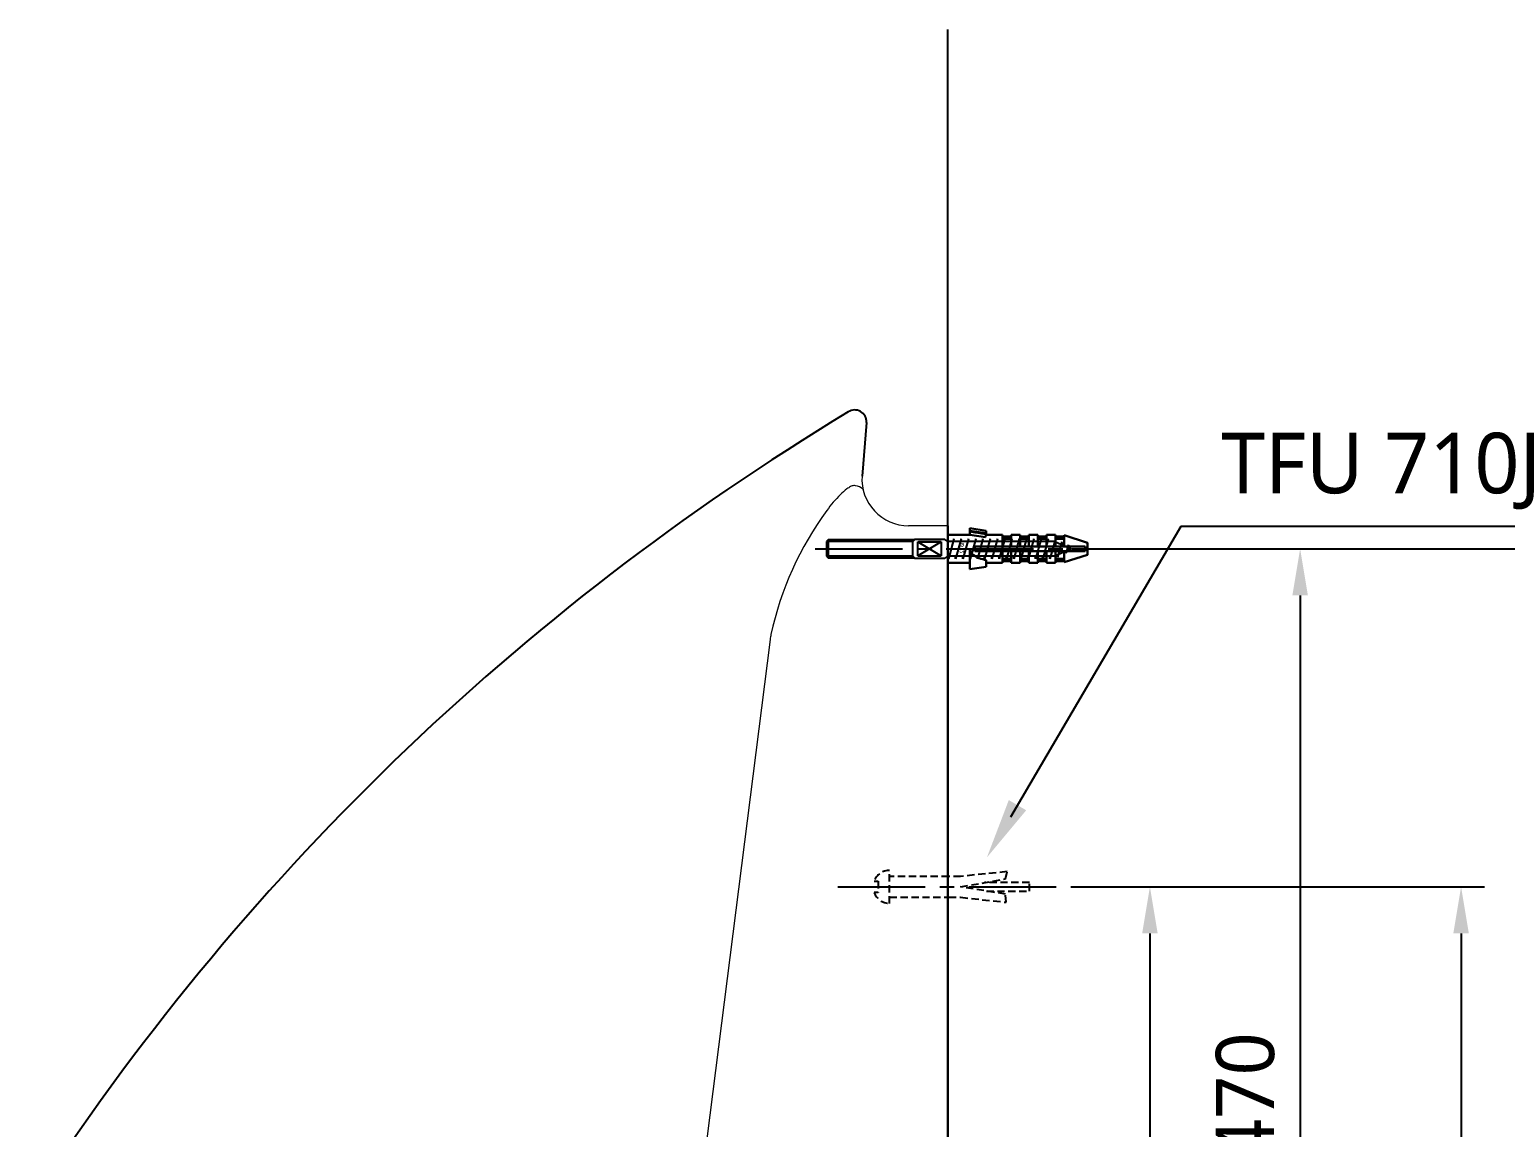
# Model space of a CAD drawing. Extents: x 3469 to 6569, y 70 to 2170.
# Drawn here: x 5415 to 6049, y 845 to 1317 of the extents above; entities that cross this region are included whole.
import ezdxf

# ---------------------------------------------------------------- set-up
doc = ezdxf.new("R2010")
doc.units = 0
doc.header["$LTSCALE"] = 500
doc.header["$MEASUREMENT"] = 0
for name, pattern in [('0.15mmDimensionLine', [0]), ('0.30mmSolid', [0]), ('CENTER2', [1.125, 0.75, -0.125, 0.125, -0.125]), ('HIDDEN2', [0.1875, 0.125, -0.0625])]:
    doc.linetypes.add(name, pattern=pattern)
doc.layers.get('0').update_dxf_attribs({"linetype": 'CONTINUOUS'})
doc.layers.get('DEFPOINTS').update_dxf_attribs({"linetype": 'CONTINUOUS'})
doc.layers.add('1', color=1, linetype='CONTINUOUS')
doc.layers.add('THIN', color=8, linetype='CONTINUOUS')
doc.layers.add('Base', color=172, linetype='0.30mmSolid', lineweight=0)
doc.styles.get("Standard").update_dxf_attribs({"font": 'NanumGothic.ttf'})
doc.styles.add('굴림', font='NanumGothic.ttf')
doc.dimstyles.get("Standard").update_dxf_attribs({"dimtxt": 2.5, "dimasz": 2, "dimexe": 2, "dimexo": 1, "dimgap": 2, "dimtad": 1, "dimdec": 0, "dimlfac": 10, "dimrnd": 1, "dimzin": 0, "dimdsep": 46, "dimtxsty": 'Standard', "dimcen": 0, "dimclrt": 2, "dimadec": 0, "dimazin": 0, "dimtfac": 1, "dimtdec": 0, "dimtofl": 0, "dimtmove": 0, "dimatfit": 3, "dimfxl": 1, "dimtolj": 1, "dimtzin": 0, "dimarcsym": 0})

# ---------------------------------------------------------------- blocks, each defined once
blk = doc.blocks.new('*D16')
at = {"layer": '1', "color": 3, "lineweight": -2, "transparency": 16777216}
for p, q in [((5862.61, 948.76), (6039.72, 948.76)), ((6029.72, 928.76), (6029.72, 275.76)), ((5819.31, 255.76), (6039.72, 255.76))]:
    blk.add_line(p, q, dxfattribs=at)
at = {"layer": '1', "color": 3, "transparency": 16777216}
for points in [[(6026.39, 928.76), (6033.05, 928.76), (6029.72, 948.76)], [(6026.39, 275.76), (6033.05, 275.76), (6029.72, 255.76)]]:
    blk.add_solid(points, dxfattribs=at)
at = {"layer": 'DEFPOINTS', "color": 0, "transparency": 16777216}
for p in [(5852.61, 948.76), (5809.31, 255.76), (6029.72, 255.76)]:
    blk.add_point(p, dxfattribs=at)
at = {"layer": '1', "color": 2, "transparency": 16777216, "insert": (6006.11, 602.26), "char_height": 25, "attachment_point": 5, "rotation": 90}
blk.add_mtext('\\A1;695', dxfattribs=at)
blk = doc.blocks.new('*D18')
at = {"layer": '1', "color": 3, "lineweight": -2, "transparency": 16777216}
for p, q in [((5862.61, 1093.98), (6097.53, 1093.98)), ((6087.53, 1073.98), (6087.53, 275.76)), ((5819.31, 255.76), (6097.53, 255.76))]:
    blk.add_line(p, q, dxfattribs=at)
at = {"layer": '1', "color": 3, "transparency": 16777216}
for points in [[(6084.19, 1073.98), (6090.86, 1073.98), (6087.53, 1093.98)], [(6084.19, 275.76), (6090.86, 275.76), (6087.53, 255.76)]]:
    blk.add_solid(points, dxfattribs=at)
at = {"layer": 'DEFPOINTS', "color": 0, "transparency": 16777216}
for p in [(5852.61, 1093.98), (5809.31, 255.76), (6087.53, 255.76)]:
    blk.add_point(p, dxfattribs=at)
at = {"layer": '1', "color": 2, "transparency": 16777216, "insert": (6063.92, 674.87), "char_height": 25, "attachment_point": 5, "rotation": 90}
blk.add_mtext('\\A1;840', dxfattribs=at)
blk = doc.blocks.new('*D20')
at = {"layer": '1', "color": 3, "lineweight": -2, "transparency": 16777216}
for p, q in [((5862.61, 948.76), (5906.09, 948.76)), ((5896.09, 928.76), (5896.09, 642.76)), ((5850.4, 622.76), (5906.09, 622.76))]:
    blk.add_line(p, q, dxfattribs=at)
at = {"layer": '1', "color": 3, "transparency": 16777216}
for points in [[(5892.76, 928.76), (5899.42, 928.76), (5896.09, 948.76)], [(5892.76, 642.76), (5899.42, 642.76), (5896.09, 622.76)]]:
    blk.add_solid(points, dxfattribs=at)
at = {"layer": 'DEFPOINTS', "color": 0, "transparency": 16777216}
for p in [(5852.61, 948.76), (5840.4, 622.76), (5896.09, 622.76)]:
    blk.add_point(p, dxfattribs=at)
at = {"layer": '1', "color": 2, "transparency": 16777216, "insert": (5872.46, 785.76), "char_height": 25, "attachment_point": 5, "rotation": 90}
blk.add_mtext('\\A1;325', dxfattribs=at)
blk = doc.blocks.new('*D21')
at = {"layer": '1', "color": 3, "lineweight": -2, "transparency": 16777216}
for p, q in [((5862.61, 1093.98), (5970.6, 1093.98)), ((5960.6, 1073.98), (5960.6, 642.76)), ((5916.09, 622.76), (5970.6, 622.76))]:
    blk.add_line(p, q, dxfattribs=at)
at = {"layer": '1', "color": 3, "transparency": 16777216}
for points in [[(5957.27, 1073.98), (5963.94, 1073.98), (5960.6, 1093.98)], [(5957.27, 642.76), (5963.94, 642.76), (5960.6, 622.76)]]:
    blk.add_solid(points, dxfattribs=at)
at = {"layer": 'DEFPOINTS', "color": 0, "transparency": 16777216}
for p in [(5852.61, 1093.98), (5906.09, 622.76), (5960.6, 622.76)]:
    blk.add_point(p, dxfattribs=at)
at = {"layer": '1', "color": 2, "transparency": 16777216, "insert": (5937.08, 858.37), "char_height": 25, "attachment_point": 5, "rotation": 90}
blk.add_mtext('\\A1;470', dxfattribs=at)

msp = doc.modelspace()

# ---------------------------------------------------------------- linework, layer by layer
msp.add_line((5774.3387, 1148.29821), (5772.44763, 1125.20546))
at = {"linetype": 'Continuous', "lineweight": 0}
for p, q in [((5809.31058, 1103.91216), (5792.40577, 1103.91216)), ((5732.96487, 1055.01507), (5703.68803, 824.08179))]:
    msp.add_line(p, q, dxfattribs=at)
at = {"color": 0}
for p, q in [((5757.95439, 1097.87833), (5757.25439, 1097.17833)), ((5757.25439, 1097.17833), (5757.25439, 1090.77833)), ((5794.95439, 1097.87833), (5757.95439, 1097.87833)), ((5757.95439, 1097.87833), (5757.95439, 1090.07833)), ((5794.25439, 1090.07833), (5794.25439, 1097.87833)), ((5794.95439, 1097.87833), (5795.05439, 1097.97833)), ((5808.05719, 1097.97833), (5795.05439, 1097.97833)), ((5796.42415, 1096.9296), (5806.42415, 1091.02706)), ((5806.42415, 1096.9296), (5796.42415, 1091.02706)), ((5796.42415, 1096.9296), (5806.42415, 1096.9296)), ((5796.42415, 1091.02706), (5796.42415, 1096.9296)), ((5806.42415, 1096.9296), (5796.63345, 1096.9296)), ((5806.42415, 1096.9296), (5806.42415, 1091.02706)), ((5809.25439, 1097.17833), (5808.05719, 1097.97833)), ((5855.25439, 1097.17833), (5809.25439, 1097.17833)), ((5809.25439, 1090.77833), (5809.25439, 1097.17833)), ((5811.92076, 1098.22833), (5809.53391, 1089.72833)), ((5812.01084, 1097.17833), (5811.92076, 1098.22833)), ((5815.03679, 1098.22833), (5812.64994, 1089.72833)), ((5815.12687, 1097.17833), (5815.03679, 1098.22833)), ((5818.15283, 1098.22833), (5815.76598, 1089.72833)), ((5818.15283, 1098.22833), (5815.76598, 1089.72833)), ((5818.2429, 1097.17833), (5818.15283, 1098.22833)), ((5821.26886, 1098.22833), (5818.88201, 1089.72833)), ((5821.35894, 1097.17833), (5821.26886, 1098.22833)), ((5824.3849, 1098.22833), (5821.99804, 1089.72833)), ((5824.47497, 1097.17833), (5824.3849, 1098.22833)), ((5827.50093, 1098.22833), (5825.11408, 1089.72833)), ((5827.50093, 1098.22833), (5825.11408, 1089.72833)), ((5827.59101, 1097.17833), (5827.50093, 1098.22833)), ((5830.61696, 1098.22833), (5828.23011, 1089.72833)), ((5830.70704, 1097.17833), (5830.61696, 1098.22833)), ((5833.733, 1098.22833), (5831.34615, 1089.72833)), ((5833.82307, 1097.17833), (5833.733, 1098.22833)), ((5836.84903, 1098.22833), (5834.46218, 1089.72833)), ((5836.84903, 1098.22833), (5834.46218, 1089.72833)), ((5836.93911, 1097.17833), (5836.84903, 1098.22833)), ((5839.96507, 1098.22833), (5837.57822, 1089.72833)), ((5840.05514, 1097.17833), (5839.96507, 1098.22833)), ((5843.0811, 1098.22833), (5840.69425, 1089.72833)), ((5843.17118, 1097.17833), (5843.0811, 1098.22833)), ((5846.19714, 1098.22833), (5843.81028, 1089.72833)), ((5846.19714, 1098.22833), (5843.81028, 1089.72833)), ((5846.28721, 1097.17833), (5846.19714, 1098.22833)), ((5849.31317, 1098.22833), (5846.92632, 1089.72833)), ((5849.40324, 1097.17833), (5849.31317, 1098.22833)), ((5852.4292, 1098.22833), (5850.04235, 1089.72833)), ((5852.51928, 1097.17833), (5852.4292, 1098.22833)), ((5855.54524, 1098.22833), (5853.15839, 1089.72833)), ((5855.25439, 1097.17833), (5862.25439, 1093.97833)), ((5855.63531, 1097.17833), (5855.54524, 1098.22833)), ((5858.30678, 1096.96591), (5856.46807, 1090.41795)), ((5858.39685, 1095.91591), (5858.30678, 1096.96591)), ((5757.25439, 1090.77833), (5757.95439, 1090.07833)), ((5796.42415, 1091.02706), (5806.42415, 1091.02706)), ((5809.25439, 1090.77833), (5808.05719, 1089.97833)), ((5855.25439, 1090.77833), (5809.25439, 1090.77833)), ((5809.53391, 1089.72833), (5809.44383, 1090.77833)), ((5812.64994, 1089.72833), (5812.55987, 1090.77833)), ((5815.76598, 1089.72833), (5815.6759, 1090.77833)), ((5818.88201, 1089.72833), (5818.79193, 1090.77833)), ((5821.99804, 1089.72833), (5821.90797, 1090.77833)), ((5825.11408, 1089.72833), (5825.024, 1090.77833)), ((5828.23011, 1089.72833), (5828.14004, 1090.77833)), ((5831.34615, 1089.72833), (5831.25607, 1090.77833)), ((5834.46218, 1089.72833), (5834.37211, 1090.77833)), ((5837.57822, 1089.72833), (5837.48814, 1090.77833)), ((5840.69425, 1089.72833), (5840.60417, 1090.77833)), ((5843.81028, 1089.72833), (5843.72021, 1090.77833)), ((5846.92632, 1089.72833), (5846.83624, 1090.77833)), ((5850.04235, 1089.72833), (5849.95228, 1090.77833)), ((5853.15839, 1089.72833), (5853.06831, 1090.77833)), ((5862.25439, 1093.97833), (5855.25439, 1090.77833)), ((5856.46807, 1090.41795), (5856.37799, 1091.46795)), ((5860.04301, 1092.05221), (5859.95294, 1093.10221)), ((5861.06832, 1095.7035), (5860.04301, 1092.05221)), ((5861.15839, 1094.6535), (5861.06832, 1095.7035)), ((5757.95439, 1090.07833), (5794.95439, 1090.07833)), ((5795.05439, 1089.97833), (5794.95439, 1090.07833)), ((5795.05439, 1089.97833), (5808.05719, 1089.97833)), ((5809.51246, 1089.97833), (5809.60411, 1089.97833))]:
    msp.add_line(p, q, dxfattribs=at)
at = {"color": 7, "linetype": 'HIDDEN2', "ltscale": 0.05}
msp.add_lwpolyline([(5784.31058, 941.66713), (5784.31058, 955.84573, 0.316316832), (5777.63989, 951.15643), (5779.42276, 951.15643), (5779.42276, 946.35643), (5777.63989, 946.35643, 0.316316832)], format="xyb", close=True, dxfattribs=at)
for points in [[(5784.31058, 944.25643), (5809.72278, 944.25643), (5814.7949, 944.25643), (5834.41413, 942.11973), (5834.0844, 945.62458), (5814.7949, 948.75643), (5834.0844, 952.15086), (5834.74387, 955.29314), (5814.7949, 953.25643), (5809.72278, 953.25643), (5784.31058, 953.25643)], [(5825.88137, 946.95643), (5844.40572, 946.95643), (5844.3571, 950.55643), (5825.02373, 950.55643)]]:
    msp.add_lwpolyline(points, dxfattribs=at)
at = {"color": 7}
for centre, radius, start, end in [((5769.34917, 1148.62153), 5, 356.29239461, 123.9928798), ((5769.34917, 1148.62153), 5, 356.29239461, 123.9928798), ((6326.3015, 223.15776), 1085.12259, 121.05350411, 147.12722323)]:
    msp.add_arc(centre, radius, start, end, dxfattribs=at)
at = {"linetype": 'Continuous', "lineweight": 0}
for centre, radius, start, end in [((5792.40577, 1123.91216), 20, 176.29239461, 270), ((5805.71733, 1074.97531), 60, 135.23216117, 143.73383407), ((5782.03957, 1098.46196), 26.64945, 127.13925538, 135.23216117), ((5772.59115, 1110.93724), 11, 117.33649404, 127.13925538), ((5770.00496, 1115.94006), 5.36825, 110.01089132, 117.33649404), ((5769.09189, 1118.44723), 2.7, 78.23088194, 110.01089132), ((5767.9191, 1112.81822), 8.44988, 54.2140805, 78.23088194), ((5870.51196, 1027.43781), 140.36266, 143.73383407, 167.77254132)]:
    msp.add_arc(centre, radius, start, end, dxfattribs=at)
at = {"color": 2, "linetype": 'Continuous', "lineweight": 0}
msp.add_arc((5757.76636, 1051.87084), 25, 167.77254132, 172.7748048, dxfattribs=at)
at = {"layer": '1', "color": 1}
msp.add_line((5809.31058, 255.75643), (5809.31058, 1317.0754), dxfattribs=at)
at = {"layer": '1', "color": 7}
msp.add_line((5809.31058, 1103.91216), (5809.31058, 573.97833), dxfattribs=at)
at = {"layer": '1', "color": 3}
for p, q in [((5909.32638, 1103.57936), (5836.19356, 978.66888)), ((6095.59763, 1103.57936), (5909.32638, 1103.57936))]:
    msp.add_line(p, q, dxfattribs=at)
at = {"layer": '1', "color": 1, "linetype": 'CENTER2', "ltscale": 0.1}
for p, q in [((5752.39145, 1093.97833), (5875.63403, 1093.97833)), ((5762.08935, 948.75643), (5885.33193, 948.75643))]:
    msp.add_line(p, q, dxfattribs=at)
at = {"layer": '1', "color": 3}
msp.add_solid([(5842.96463, 981.65727), (5835.48555, 986.03614), (5826.08849, 961.40946)], dxfattribs=at)
at = {"layer": 'Base', "color": 0, "linetype": '0.30mmSolid', "lineweight": 30}
for p, q in [((5809.31058, 1099.97833), (5809.31058, 1087.97833)), ((5818.81058, 1099.97833), (5809.31058, 1099.97833)), ((5818.81476, 1099.97833), (5818.81058, 1099.97833)), ((5818.81476, 1099.97833), (5825.51425, 1098.91724)), ((5825.4282, 1098.93087), (5825.58074, 1099.89398)), ((5825.81058, 1099.97833), (5825.67951, 1099.97833)), ((5832.71058, 1099.97833), (5825.81058, 1099.97833)), ((5832.71058, 1099.97833), (5832.71058, 1098.22097)), ((5836.51058, 1099.22791), (5832.71058, 1099.22791)), ((5832.71058, 1098.22097), (5836.51058, 1098.22097)), ((5832.71058, 1098.22097), (5832.71058, 1094.97833)), ((5836.51058, 1098.99628), (5836.51058, 1099.97833)), ((5836.51058, 1099.97833), (5840.31058, 1099.97833)), ((5836.51058, 1098.22097), (5836.51058, 1098.99628)), ((5836.51058, 1096.05748), (5836.51058, 1098.22097)), ((5840.31058, 1098.99628), (5840.31058, 1099.97833)), ((5844.11058, 1099.22791), (5840.31058, 1099.22791)), ((5840.31058, 1098.22097), (5840.31058, 1098.99628)), ((5840.31058, 1098.22097), (5844.11058, 1098.22097)), ((5840.31058, 1096.05748), (5840.31058, 1098.22097)), ((5844.11058, 1099.97833), (5847.91058, 1099.97833)), ((5844.11058, 1098.99628), (5844.11058, 1099.97833)), ((5844.11058, 1098.22097), (5844.11058, 1098.99628)), ((5844.11058, 1096.05748), (5844.11058, 1098.22097)), ((5847.91058, 1098.99628), (5847.91058, 1099.97833)), ((5851.71058, 1099.22791), (5847.91058, 1099.22791)), ((5847.91058, 1098.22097), (5847.91058, 1098.99628)), ((5847.91058, 1098.22097), (5851.71058, 1098.22097)), ((5847.91058, 1096.05748), (5847.91058, 1098.22097)), ((5851.71058, 1099.97833), (5855.51058, 1099.97833)), ((5851.71058, 1098.99628), (5851.71058, 1099.97833)), ((5851.71058, 1098.22097), (5851.71058, 1098.99628)), ((5851.71058, 1096.05748), (5851.71058, 1098.22097)), ((5855.51058, 1098.99628), (5855.51058, 1099.97833)), ((5859.31058, 1099.22791), (5855.51058, 1099.22791)), ((5855.51058, 1098.22097), (5855.51058, 1098.99628)), ((5855.51058, 1098.22097), (5859.31058, 1098.22097)), ((5855.51058, 1096.05748), (5855.51058, 1098.22097)), ((5869.24192, 1096.50099), (5859.31058, 1099.77833)), ((5859.31058, 1099.77833), (5859.31058, 1098.50247)), ((5859.31058, 1098.22097), (5859.31058, 1098.40181)), ((5859.31058, 1097.84072), (5859.31058, 1098.22097)), ((5859.31058, 1097.60794), (5859.31058, 1094.97833)), ((5818.81058, 1093.97833), (5818.81058, 1093.83033)), ((5818.81058, 1093.83033), (5818.81058, 1088.66041)), ((5818.81058, 1085.17833), (5818.81058, 1093.82413)), ((5832.71058, 1094.97833), (5820.91058, 1094.97833)), ((5820.91058, 1094.97833), (5820.91058, 1092.97833)), ((5820.91058, 1092.97833), (5832.71058, 1092.97833)), ((5836.51058, 1094.97833), (5832.71058, 1094.97833)), ((5832.71058, 1092.97833), (5832.71058, 1089.73569)), ((5832.71058, 1092.97833), (5836.51058, 1092.97833)), ((5836.51058, 1094.97833), (5836.51058, 1096.05748)), ((5840.31058, 1094.97833), (5836.51058, 1094.97833)), ((5836.51058, 1092.97833), (5840.31058, 1092.97833)), ((5836.51058, 1091.89993), (5836.51058, 1092.97833)), ((5836.51058, 1089.73569), (5836.51058, 1091.89993)), ((5840.31058, 1094.97833), (5840.31058, 1096.05748)), ((5844.11058, 1094.97833), (5840.31058, 1094.97833)), ((5840.31058, 1092.97833), (5844.11058, 1092.97833)), ((5840.31058, 1091.89993), (5840.31058, 1092.97833)), ((5840.31058, 1089.73569), (5840.31058, 1091.89993)), ((5844.11058, 1094.97833), (5844.11058, 1096.05748)), ((5847.91058, 1094.97833), (5844.11058, 1094.97833)), ((5844.11058, 1092.97833), (5847.91058, 1092.97833)), ((5844.11058, 1091.89993), (5844.11058, 1092.97833)), ((5844.11058, 1089.73569), (5844.11058, 1091.89993)), ((5847.91058, 1094.97833), (5847.91058, 1096.05748)), ((5851.71058, 1094.97833), (5847.91058, 1094.97833)), ((5847.91058, 1092.97833), (5851.71058, 1092.97833)), ((5847.91058, 1091.89993), (5847.91058, 1092.97833)), ((5847.91058, 1089.73569), (5847.91058, 1091.89993)), ((5851.71058, 1094.97833), (5851.71058, 1096.05748)), ((5855.51058, 1094.97833), (5851.71058, 1094.97833)), ((5851.71058, 1092.97833), (5855.51058, 1092.97833)), ((5851.71058, 1091.89993), (5851.71058, 1092.97833)), ((5851.71058, 1089.73569), (5851.71058, 1091.89993)), ((5855.51058, 1094.97833), (5855.51058, 1096.05748)), ((5859.31058, 1094.97833), (5855.51058, 1094.97833)), ((5855.51058, 1092.97833), (5859.31058, 1092.97833)), ((5855.51058, 1091.89993), (5855.51058, 1092.97833)), ((5855.51058, 1089.73569), (5855.51058, 1091.89993)), ((5859.31058, 1092.97833), (5859.31058, 1090.34873)), ((5859.31058, 1088.17833), (5869.24192, 1091.45567)), ((5868.31058, 1092.97833), (5868.31058, 1094.97833)), ((5869.31058, 1096.40603), (5869.31058, 1095.69497)), ((5869.31058, 1095.69497), (5869.31058, 1091.55064)), ((5809.31058, 1087.97833), (5818.81058, 1087.97833)), ((5818.81058, 1088.66041), (5818.81058, 1085.17833)), ((5825.81058, 1086.22833), (5818.81058, 1085.17833)), ((5825.81058, 1086.22833), (5818.81058, 1085.17833)), ((5825.81058, 1086.22833), (5825.81058, 1089.07299)), ((5825.81058, 1087.97833), (5832.71058, 1087.97833)), ((5832.71058, 1089.73569), (5832.71058, 1087.97833)), ((5832.71058, 1089.73569), (5836.51058, 1089.73569)), ((5832.71058, 1088.73001), (5836.51058, 1088.73001)), ((5836.51058, 1088.96176), (5836.51058, 1089.73569)), ((5836.51058, 1087.97833), (5836.51058, 1088.96176)), ((5836.51058, 1087.97833), (5840.31058, 1087.97833)), ((5840.31058, 1089.73569), (5844.11058, 1089.73569)), ((5840.31058, 1088.96176), (5840.31058, 1089.73569)), ((5840.31058, 1087.97833), (5840.31058, 1088.96176)), ((5840.31058, 1088.73001), (5844.11058, 1088.73001)), ((5844.11058, 1088.96176), (5844.11058, 1089.73569)), ((5844.11058, 1087.97833), (5844.11058, 1088.96176)), ((5844.11058, 1087.97833), (5847.91058, 1087.97833)), ((5847.91058, 1089.73569), (5851.71058, 1089.73569)), ((5847.91058, 1088.96176), (5847.91058, 1089.73569)), ((5847.91058, 1087.97833), (5847.91058, 1088.96176)), ((5847.91058, 1088.73001), (5851.71058, 1088.73001)), ((5851.71058, 1088.96176), (5851.71058, 1089.73569)), ((5851.71058, 1087.97833), (5851.71058, 1088.96176)), ((5851.71058, 1087.97833), (5855.51058, 1087.97833)), ((5855.51058, 1089.73569), (5859.31058, 1089.73569)), ((5855.51058, 1088.96176), (5855.51058, 1089.73569)), ((5855.51058, 1087.97833), (5855.51058, 1088.96176)), ((5855.51058, 1088.73001), (5859.31058, 1088.73001)), ((5859.31058, 1089.73569), (5859.31058, 1090.11595)), ((5859.31058, 1089.55537), (5859.31058, 1089.73569)), ((5859.31058, 1089.45499), (5859.31058, 1088.17833))]:
    msp.add_line(p, q, dxfattribs=at)
at = {"layer": 'Base', "color": 7, "linetype": '0.30mmSolid', "lineweight": 30}
for p, q in [((5825.81058, 1101.72833), (5818.81058, 1102.77833)), ((5818.81058, 1102.77833), (5818.81058, 1101.76715)), ((5818.81058, 1101.76715), (5825.81058, 1100.71715)), ((5818.81058, 1101.76715), (5818.81058, 1099.97883)), ((5825.81058, 1100.71715), (5825.81058, 1101.72833)), ((5825.81058, 1100.71715), (5825.81058, 1099.97878))]:
    msp.add_line(p, q, dxfattribs=at)
at = {"layer": 'Base', "color": 0, "linetype": '0.15mmDimensionLine', "lineweight": 15}
for p, q in [((5825.67951, 1099.97833), (5825.51425, 1098.91724)), ((5859.37925, 1098.53376), (5859.37925, 1097.5319)), ((5859.37925, 1090.42477), (5859.37925, 1089.42378)), ((5869.24192, 1091.45567), (5869.24192, 1096.50099))]:
    msp.add_line(p, q, dxfattribs=at)
at = {"layer": 'Base', "color": 7, "linetype": '0.30mmSolid', "lineweight": 30}
msp.add_lwpolyline([(5825.64985, 1100.33034), (5823.8996, 1100.59539), (5821.65, 1100.93973), (5821.01498, 1101.03915), (5820.38038, 1101.14148), (5820.38041, 1101.14147), (5819.74731, 1101.25167), (5819.43023, 1101.31619), (5819.27141, 1101.35492), (5819.11932, 1101.40223), (5818.98434, 1101.46385), (5818.93103, 1101.50067), (5818.88989, 1101.53966), (5818.85065, 1101.59561), (5818.82766, 1101.65043), (5818.81058, 1101.76715)], dxfattribs=at)
at = {"layer": 'Base', "color": 0, "linetype": '0.30mmSolid', "lineweight": 30}
for points in [[(5825.64985, 1100.33034), (5825.63347, 1100.22688), (5825.61649, 1100.11966), (5825.5989, 1100.00863), (5825.58074, 1099.89398)], [(5859.31058, 1098.50247), (5859.345, 1098.51817), (5859.37925, 1098.53376)], [(5859.31058, 1098.40181), (5859.31092, 1098.41333)], [(5859.37925, 1097.5319), (5859.36541, 1097.55135), (5859.35447, 1097.573), (5859.33028, 1097.64993), (5859.31682, 1097.73058), (5859.31213, 1097.78557), (5859.31058, 1097.84072)], [(5859.37925, 1097.5319), (5859.31058, 1097.60794)], [(5859.31092, 1098.41333), (5859.31486, 1098.44223), (5859.32863, 1098.48169), (5859.33998, 1098.50042), (5859.35623, 1098.51855), (5859.36625, 1098.52642), (5859.37925, 1098.53376)], [(5818.81058, 1093.82413), (5818.82598, 1093.62175), (5818.85947, 1093.41761), (5818.90999, 1093.21759), (5818.97788, 1093.01913), (5819.07895, 1092.78973), (5819.20111, 1092.56689), (5819.33976, 1092.35527), (5819.49483, 1092.15174), (5819.7744, 1091.84143), (5820.08364, 1091.5534), (5820.41213, 1091.28992), (5820.75976, 1091.04504), (5821.24708, 1090.74495), (5821.7521, 1090.47388), (5822.27337, 1090.22674), (5822.8052, 1090.00181), (5823.53998, 1089.72748), (5824.28676, 1089.48389), (5825.04489, 1089.2665), (5825.81058, 1089.07303)], [(5868.31058, 1094.97833), (5865.84528, 1094.97833), (5863.37481, 1094.97833), (5861.34324, 1094.97833), (5859.31058, 1094.97833)], [(5859.31058, 1092.97833), (5861.81388, 1092.97833), (5865.06578, 1092.97833), (5868.31058, 1092.97833)], [(5859.31058, 1090.11595), (5859.31486, 1090.20742), (5859.32865, 1090.29932), (5859.34, 1090.34386), (5859.35624, 1090.3876), (5859.36626, 1090.40676), (5859.37925, 1090.42477)], [(5859.31058, 1090.34873), (5859.37925, 1090.42477)], [(5859.31089, 1089.54446), (5859.31058, 1089.55537)], [(5859.37925, 1089.42378), (5859.345, 1089.43933), (5859.32782, 1089.44714), (5859.31058, 1089.45499)], [(5859.37925, 1089.42378), (5859.36539, 1089.4317), (5859.35445, 1089.44057), (5859.33028, 1089.47255), (5859.31683, 1089.50693), (5859.31213, 1089.53091), (5859.31089, 1089.54446)]]:
    msp.add_lwpolyline(points, dxfattribs=at)
for centre, start, end in [((5825.67951, 1099.87833), 90, 171), ((5869.21058, 1096.40603), 0, 71.73710392), ((5869.21058, 1091.55064), 288.26288994, 0)]:
    msp.add_arc(centre, 0.1, start, end, dxfattribs=at)
at = {"layer": 'THIN', "color": 0}
for p, q in [((5794.25439, 1097.17833), (5757.25439, 1097.17833)), ((5794.95439, 1097.87833), (5794.25439, 1097.17833)), ((5794.25439, 1090.77833), (5757.25439, 1090.77833)), ((5794.95439, 1090.07833), (5794.25439, 1090.77833))]:
    msp.add_line(p, q, dxfattribs=at)

# ---------------------------------------------------------------- texts
at = {"color": 0, "extrusion": (0, 0, -1), "insert": (5815.33772, 1094.29479, 0), "char_height": 1.799175, "attachment_point": 5, "text_direction": (0, -1, 0), "style": '굴림'}
msp.add_mtext('%%C12', dxfattribs=at)
at = {"layer": '1', "color": 2, "insert": (5995.38213, 1127.35663), "char_height": 26, "attachment_point": 5}
msp.add_mtext('TFU 710J', dxfattribs=at)

# ---------------------------------------------------------------- dimensions: what is measured, and where the dimension line sits
at = {"layer": '1', "color": 2}
for base, p1, p2, text, override, picture, middle in [((6087.52738, 255.75643), (5852.61082, 1093.97833), (5809.31058, 255.75643), '840', {"dimtxt": 25, "dimasz": 20, "dimexe": 10, "dimexo": 10, "dimgap": 10, "dimdec": 4, "dimlfac": 1, "dimzin": 8, "dimclrd": 3, "dimclre": 3, "dimtdec": 4, "dimtofl": 1, "dimarcsym": 1}, '*D18', (6087.52738, 674.86738)), ((5960.60172, 622.75643), (5852.61082, 1093.97833), (5906.09116, 622.75643), '470', {"dimtxt": 25, "dimasz": 20, "dimexe": 10, "dimexo": 10, "dimgap": 10, "dimtoh": 1, "dimlfac": 1, "dimzin": 8, "dimclrd": 3, "dimclre": 3, "dimtofl": 1, "dimarcsym": 1}, '*D21', (5960.60172, 858.36738)), ((6029.71965, 255.75643), (5852.61082, 948.75643), (5809.31058, 255.75643), '695', {"dimtxt": 25, "dimasz": 20, "dimexe": 10, "dimexo": 10, "dimgap": 10, "dimdec": 4, "dimlfac": 1, "dimzin": 8, "dimclrd": 3, "dimclre": 3, "dimtdec": 4, "dimtofl": 1, "dimarcsym": 1}, '*D16', (6029.71965, 602.25643))]:
    dim = msp.add_linear_dim(base=base, p1=p1, p2=p2, angle=90, text=text, dimstyle='Standard', override=override, dxfattribs=at)
    dim.commit()
    dim.dimension.update_dxf_attribs({"geometry": picture, "text_midpoint": middle, "dimtype": 160})
dim = msp.add_linear_dim(base=(5896.09116, 622.75643), p1=(5852.61082, 948.75643), p2=(5840.40253, 622.75643), angle=90, text='325', dimstyle='Standard', override={"dimtxt": 25, "dimasz": 20, "dimexe": 10, "dimexo": 10, "dimgap": 10, "dimtoh": 1, "dimlfac": 1, "dimzin": 8, "dimclrd": 3, "dimclre": 3, "dimtofl": 1, "dimarcsym": 1}, dxfattribs=at)
dim.commit()
dim.dimension.update_dxf_attribs({"geometry": '*D20', "text_midpoint": (5872.46455, 785.75643)})

doc.saveas('drawing.dxf')
